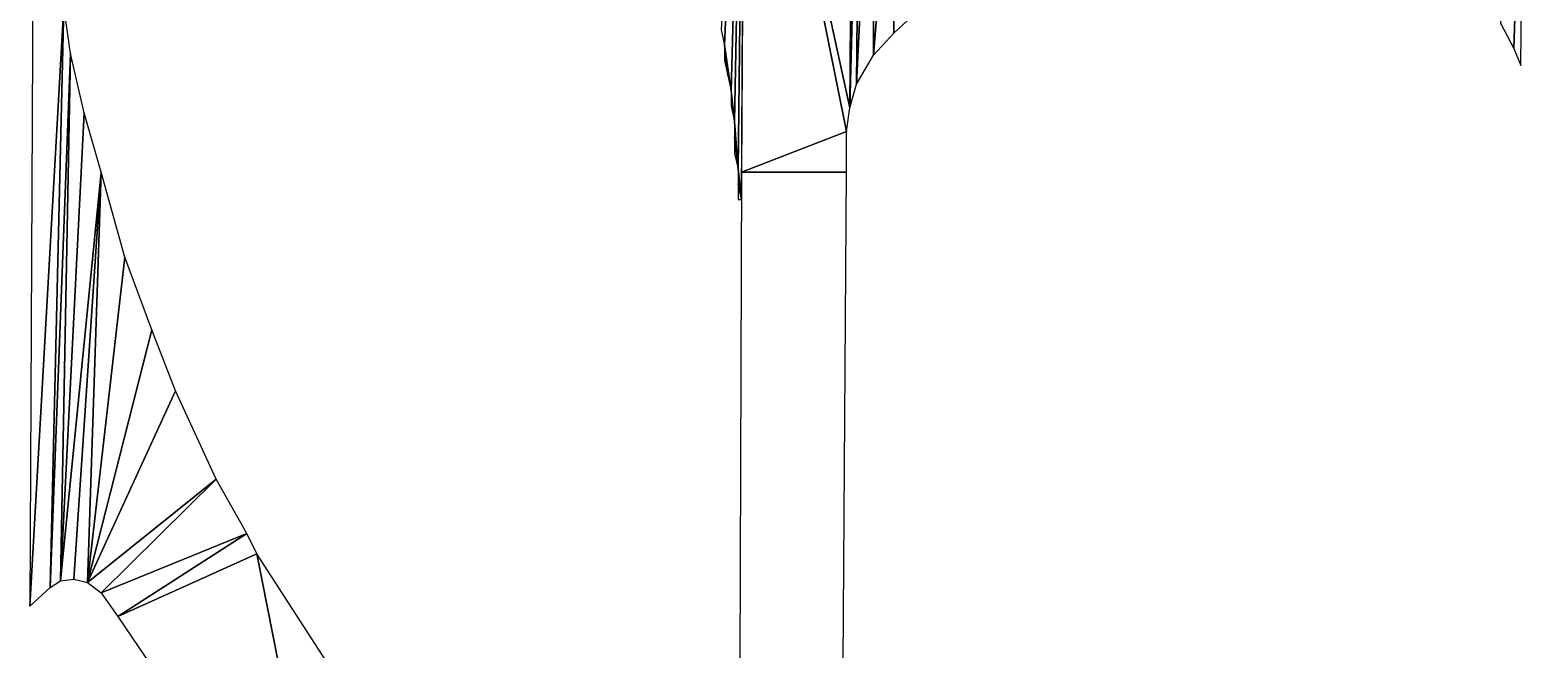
# Model space of a CAD drawing. Extents: x -35426929 to -35396731, y 11996534 to 12011444.
# Drawn here: x -35416550 to -35415323, y 12004177 to 12004686 of the extents above; entities that cross this region are included whole.
import ezdxf

# ---------------------------------------------------------------- set-up
doc = ezdxf.new("R2010")
doc.units = 0

msp = doc.modelspace()

# ---------------------------------------------------------------- linework, layer by layer
at = {"layer": 'mg_to_dxf', "color": 52}
for points in [[(-35415962.9, 12005055.92), (-35415962.9, 12005055.92), (-35415982.39, 12004685.64), (-35415979.61, 12004673.11)], [(-35415979.61, 12004673.11), (-35415979.61, 12004673.11), (-35415974.04, 12004635.53), (-35415962.9, 12005055.92)], [(-35415974.04, 12004635.53), (-35415974.04, 12004635.53), (-35415971.26, 12004610.47), (-35415962.9, 12005055.92)], [(-35415971.26, 12004610.47), (-35415971.26, 12004610.47), (-35415968.47, 12004571.5), (-35415962.9, 12005055.92)], [(-35415968.47, 12004571.5), (-35415968.47, 12004571.5), (-35415965.69, 12004546.44), (-35415962.9, 12005055.92)], [(-35415962.9, 12005016.95), (-35415962.9, 12005016.95), (-35415965.69, 12004568.71), (-35415879.38, 12004602.12)], [(-35415876.6, 12004621.61), (-35415876.6, 12004621.61), (-35415962.9, 12005016.95), (-35415879.38, 12004602.12)], [(-35415873.81, 12004983.54), (-35415873.81, 12004983.54), (-35415962.9, 12005016.95), (-35415876.6, 12004621.61)], [(-35415868.25, 12004951.52), (-35415868.25, 12004951.52), (-35415873.81, 12004983.54), (-35415876.6, 12004621.61)], [(-35415868.25, 12004951.52), (-35415868.25, 12004951.52), (-35415876.6, 12004621.61), (-35415871.03, 12004641.1)], [(-35415857.11, 12004927.86), (-35415857.11, 12004927.86), (-35415868.25, 12004951.52), (-35415871.03, 12004641.1)], [(-35415857.11, 12004927.86), (-35415857.11, 12004927.86), (-35415871.03, 12004641.1), (-35415857.11, 12004664.76)], [(-35415837.62, 12004904.19), (-35415837.62, 12004904.19), (-35415857.11, 12004927.86), (-35415857.11, 12004664.76)], [(-35415330.92, 12004670.33), (-35415330.92, 12004670.33), (-35415322.57, 12004926.47), (-35415342.06, 12004691.21)], [(-35415330.92, 12004670.33), (-35415330.92, 12004670.33), (-35415325.35, 12004656.41), (-35415322.57, 12004926.47)], [(-35415837.62, 12004904.19), (-35415837.62, 12004904.19), (-35415857.11, 12004664.76), (-35415840.4, 12004682.86)], [(-35415818.13, 12004703.74), (-35415818.13, 12004703.74), (-35415837.62, 12004904.19), (-35415840.4, 12004682.86)], [(-35416550.34, 12004212.35), (-35416550.34, 12004212.35), (-35416522.5, 12004705.13), (-35416547.56, 12004784.48)], [(-35416533.64, 12004227.66), (-35416533.64, 12004227.66), (-35416522.5, 12004705.13), (-35416550.34, 12004212.35)], [(-35416516.93, 12004666.15), (-35416516.93, 12004666.15), (-35416522.5, 12004705.13), (-35416533.64, 12004227.66)], [(-35415979.61, 12004673.11), (-35415979.61, 12004673.11), (-35415979.61, 12004660.59), (-35415976.82, 12004648.06)], [(-35415979.61, 12004673.11), (-35415979.61, 12004673.11), (-35415976.82, 12004648.06), (-35415974.04, 12004635.53)], [(-35416516.93, 12004666.15), (-35416516.93, 12004666.15), (-35416533.64, 12004227.66), (-35416525.29, 12004233.23)], [(-35416505.8, 12004617.43), (-35416505.8, 12004617.43), (-35416516.93, 12004666.15), (-35416525.29, 12004233.23)], [(-35415974.04, 12004635.53), (-35415974.04, 12004635.53), (-35415974.04, 12004623), (-35415971.26, 12004610.47)], [(-35416525.29, 12004233.23), (-35416525.29, 12004233.23), (-35416491.88, 12004568.71), (-35416505.8, 12004617.43)], [(-35415971.26, 12004610.47), (-35415971.26, 12004610.47), (-35415971.26, 12004597.94), (-35415968.47, 12004571.5)], [(-35415971.26, 12004597.94), (-35415971.26, 12004597.94), (-35415971.26, 12004584.02), (-35415968.47, 12004571.5)], [(-35415879.38, 12004602.12), (-35415879.38, 12004602.12), (-35415965.69, 12004568.71), (-35415879.38, 12004568.71)], [(-35415968.47, 12004571.5), (-35415968.47, 12004571.5), (-35415968.47, 12004558.97), (-35415965.69, 12004546.44)], [(-35416491.88, 12004568.71), (-35416491.88, 12004568.71), (-35416525.29, 12004233.23), (-35416514.15, 12004234.62)], [(-35416503.01, 12004231.84), (-35416503.01, 12004231.84), (-35416491.88, 12004568.71), (-35416514.15, 12004234.62)], [(-35416472.39, 12004499.11), (-35416472.39, 12004499.11), (-35416491.88, 12004568.71), (-35416503.01, 12004231.84)], [(-35415884.95, 12003762.72), (-35415879.38, 12004568.71), (-35415965.69, 12004568.71), (-35415968.47, 12003762.72)], [(-35415968.47, 12004558.97), (-35415968.47, 12004558.97), (-35415968.47, 12004546.44), (-35415965.69, 12004546.44)], [(-35416450.12, 12004439.25), (-35416450.12, 12004439.25), (-35416472.39, 12004499.11), (-35416503.01, 12004231.84)], [(-35416450.12, 12004439.25), (-35416450.12, 12004439.25), (-35416503.01, 12004231.84), (-35416430.63, 12004389.14)], [(-35416503.01, 12004231.84), (-35416503.01, 12004231.84), (-35416397.22, 12004316.75), (-35416430.63, 12004389.14)], [(-35416503.01, 12004231.84), (-35416503.01, 12004231.84), (-35416491.88, 12004223.49), (-35416397.22, 12004316.75)], [(-35416397.22, 12004316.75), (-35416397.22, 12004316.75), (-35416491.88, 12004223.49), (-35416372.16, 12004272.21)], [(-35416491.88, 12004223.49), (-35416491.88, 12004223.49), (-35416477.96, 12004204), (-35416372.16, 12004272.21)], [(-35416372.16, 12004272.21), (-35416372.16, 12004272.21), (-35416477.96, 12004204), (-35416363.81, 12004255.5)], [(-35416302.56, 12003945.08), (-35416302.56, 12003945.08), (-35416363.81, 12004255.5), (-35416477.96, 12004204)], [(-35416302.56, 12003945.08), (-35416302.56, 12003945.08), (-35416188.41, 12003984.06), (-35416363.81, 12004255.5)]]:
    msp.add_3dface(points, dxfattribs=at)

doc.saveas('drawing.dxf')
